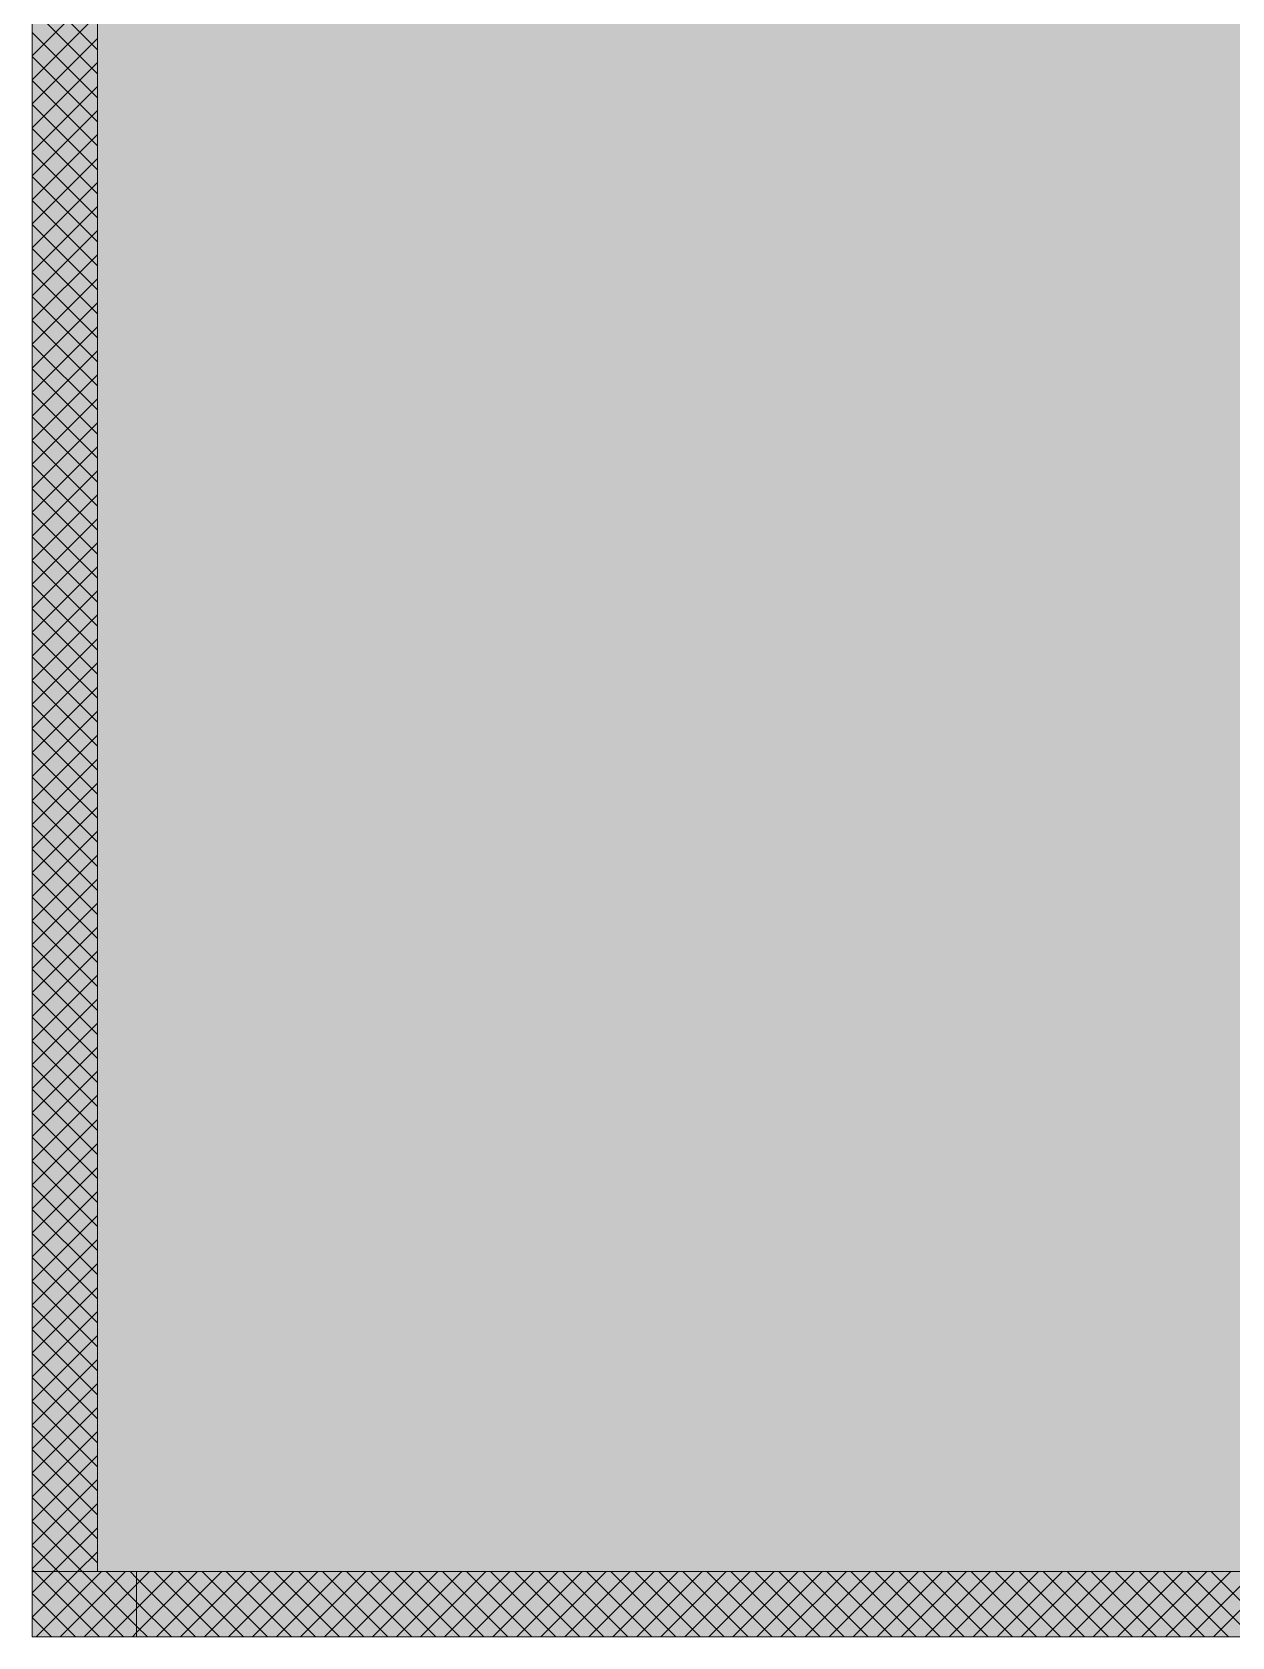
# Model space of a CAD drawing. Header units: metres. Extents: x 312 to 313.4, y 204 to 204.42.
# Drawn here: x 312.9091 to 312.9575, y 204.071 to 204.1356 of the extents above; entities that cross this region are included whole.
import ezdxf

# ---------------------------------------------------------------- set-up
doc = ezdxf.new("R2010")
doc.units = ezdxf.units.M
for name, color, linetype, true_color in [('PDF_2D Drafting - General', 7, 'Continuous', 0x999999), ('PDF_A - Muret', 7, 'Continuous', 0xaaaaaa), ('PDF_A - Shtyllat bodrum', 7, 'Continuous', 0x999999)]:
    doc.layers.add(name, color=color, linetype=linetype, true_color=true_color)

# ---------------------------------------------------------------- blocks, each defined once
blk = doc.blocks.new('bodrumi')
at = {"layer": 'PDF_2D Drafting - General', "true_color": 0xffffff, "transparency": 33554559}
blk.add_hatch(color=7, dxfattribs=at).paths.add_polyline_path([(0.003156999376074054, 0.2495060882568509), (0.003156999376074054, -0.04369808637829919), (-0.318948307376445, -0.04369808637829919), (-0.318948307376445, 0.2145893349541552), (-0.3188001144409327, 0.2167478379991508), (-0.3183581086900631, 0.2188659472995482), (-0.3176308059692587, 0.2209036351521831), (-0.3166315021938999, 0.2228228547838), (-0.3153795006646192, 0.2245874542236379), (-0.3138974959479697, 0.226164252895785), (-0.3122145022074392, 0.2275236445109101), (-0.3103614930046774, 0.2286402430216583), (-0.3083724994235695, 0.2294930548773948), (-0.3062864941067005, 0.2300659527248854), (-0.3041414807637466, 0.2303481706407524)])
at = {"layer": 'PDF_2D Drafting - General', "color": 8, "lineweight": 9, "true_color": 0x7f7f7f}
for points in [[(-0.318948307376445, 0.2145893349541552), (-0.318948307376445, -0.04369808637829919)], [(-0.318948307376445, -0.04369808637829919), (0.003156999376074054, -0.04369808637829919)]]:
    blk.add_lwpolyline(points, dxfattribs=at)
at = {"layer": 'PDF_A - Muret', "color": 8, "lineweight": 18, "true_color": 0x7f7f7f}
for points in [[(-0.318948307376445, 0.02524904022217811), (-0.318948307376445, -0.04106706695554863)], [(-0.3163165020412748, -0.04106706695554863), (-0.3163165020412748, 0.02524904022217811)], [(-0.2626324295891891, -0.04106706695554863), (-0.3147375071207534, -0.04106706695554863)], [(-0.3147375071207534, -0.04369808637829919), (-0.2626324295891891, -0.04369808637829919)]]:
    blk.add_lwpolyline(points, dxfattribs=at)
at = {"layer": 'PDF_A - Muret', "lineweight": 9}
for points in [[(-0.3163165020412748, 0.0202430150349926), (-0.318948307376445, 0.02287504645454419)], [(-0.318948307376445, 0.01999804721410214), (-0.3163165020412748, 0.022630057101793)], [(-0.3163165020412748, 0.01927599826390747), (-0.318948307376445, 0.02190701768662962)], [(-0.318948307376445, 0.01903105197484933), (-0.3163165020412748, 0.02166202833387842)], [(-0.3163165020412748, 0.01830801255968595), (-0.318948307376445, 0.02093903198243652)], [(-0.318948307376445, 0.01806302320693476), (-0.3163165020412748, 0.02069505462648635)], [(-0.3163165020412748, 0.01734002685549285), (-0.318948307376445, 0.01997201521132297)], [(-0.318948307376445, 0.01709604949951427), (-0.3163165020412748, 0.01972702585857178)], [(-0.3163165020412748, 0.0163730100843793), (-0.318948307376445, 0.01900402950712987)], [(-0.318948307376445, 0.01612804226346043), (-0.3163165020412748, 0.01876000908745823)], [(-0.3163165020412748, 0.01540502438015778), (-0.318948307376445, 0.01803701273601632)], [(-0.318948307376445, 0.01516003502740659), (-0.3163165020412748, 0.01779202338326513)], [(-0.3163165020412748, 0.01443701714410395), (-0.318948307376445, 0.0170690270317948)], [(-0.318948307376445, 0.01419301825629304), (-0.3163165020412748, 0.01682403767904361)], [(-0.3163165020412748, 0.01347002190485114), (-0.318948307376445, 0.01610104132760171)], [(-0.318948307376445, 0.01322503255209995), (-0.3163165020412748, 0.01585702090793006)], [(-0.3163165020412748, 0.0125020146687973), (-0.318948307376445, 0.01513402455648816)], [(-0.318948307376445, 0.01225700378418537), (-0.3163165020412748, 0.01488903520373697)], [(-0.3163165020412748, 0.01153501942954449), (-0.318948307376445, 0.01416601732043432)], [(-0.318948307376445, 0.0112900300767933), (-0.3163165020412748, 0.01392104949951545)], [(-0.3163165020412748, 0.01056701219349065), (-0.318948307376445, 0.01319900054932077)], [(-0.318948307376445, 0.01032202284071104), (-0.3163165020412748, 0.01295403272843032)], [(-0.3163165020412748, 0.009599026489269136), (-0.318948307376445, 0.01223101484512767)], [(-0.318948307376445, 0.009355027601458232), (-0.3163165020412748, 0.01198602549234806)], [(-0.3163165020412748, 0.008632009718155587), (-0.318948307376445, 0.0112629860772131)], [(-0.318948307376445, 0.008387020365404396), (-0.3163165020412748, 0.01101903025309525)], [(-0.3163165020412748, 0.007664024013962489), (-0.318948307376445, 0.01029601236979261)], [(-0.318948307376445, 0.007419034661211299), (-0.3163165020412748, 0.01005104454890215)], [(-0.3163165020412748, 0.006695995246047914), (-0.318948307376445, 0.00932802666559951)], [(-0.318948307376445, 0.00645201789009775), (-0.3163165020412748, 0.009083037312848319)], [(-0.3163165020412748, 0.005728978474934365), (-0.318948307376445, 0.008359997897684934)], [(-0.318948307376445, 0.005484032185876231), (-0.3163165020412748, 0.00811602054173477)], [(-0.3163165020412748, 0.004760992770741268), (-0.318948307376445, 0.007393024190264441)], [(-0.318948307376445, 0.004517015414791103), (-0.3163165020412748, 0.007148034837513251)], [(-0.3163165020412748, 0.003794019063320775), (-0.318948307376445, 0.006425038486071344)], [(-0.318948307376445, 0.003549029710569584), (-0.3163165020412748, 0.006180006069627098)], [(-0.3163165020412748, 0.002825990295434622), (-0.318948307376445, 0.005458021714957795)], [(-0.318948307376445, 0.002581044006348066), (-0.3163165020412748, 0.005212989298513548)], [(-0.3163165020412748, 0.001858004591213103), (-0.318948307376445, 0.004490036010764697)], [(-0.318948307376445, 0.001614027235262938), (-0.3163165020412748, 0.004245003594292029)], [(-0.3163165020412748, 0.0008910308837926095), (-0.318948307376445, 0.003522007242850123)], [(-0.318948307376445, 0.0006459984673483632), (-0.3163165020412748, 0.003277986823206902)], [(-0.3163165020412748, -7.699788409354369e-05), (-0.318948307376445, 0.002555033535429629)], [(-0.318948307376445, -0.0003219872368731558), (-0.3163165020412748, 0.002310001118985383)], [(-0.3163165020412748, -0.001043993123374776), (-0.318948307376445, 0.001587004767543476)], [(-0.318948307376445, -0.001289004007958283), (-0.3163165020412748, 0.001341993882931547)], [(-0.3163165020412748, -0.002012000359428612), (-0.318948307376445, 0.0006190190633219572)], [(-0.318948307376445, -0.002257011244012119), (-0.3163165020412748, 0.0003749986436787367)], [(-0.3163165020412748, -0.002979986063621709), (-0.318948307376445, -0.0003479761759308531)], [(-0.318948307376445, -0.003224028015125668), (-0.3163165020412748, -0.0005930085923750994)], [(-0.3163165020412748, -0.003946981302874519), (-0.318948307376445, -0.001316004943845428)], [(-0.318948307376445, -0.004192013719347187), (-0.3163165020412748, -0.00156000383162791)], [(-0.3163165020412748, -0.004914988538956777), (-0.318948307376445, -0.002283021714930555)], [(-0.318948307376445, -0.005159999423540285), (-0.3163165020412748, -0.002528011067710167)], [(-0.3163165020412748, -0.005882995775010613), (-0.318948307376445, -0.003251007419152074)], [(-0.318948307376445, -0.006127016194653834), (-0.3163165020412748, -0.003495996771903265)], [(-0.3163165020412748, -0.006849969482402685), (-0.318948307376445, -0.004218993123373593)], [(-0.318948307376445, -0.007095001898846931), (-0.3163165020412748, -0.004463013543016814)], [(-0.3163165020412748, -0.007818019782149577), (-0.318948307376445, -0.005186009894458721)], [(-0.318948307376445, -0.008063030666761506), (-0.3163165020412748, -0.005430999247209911)], [(-0.3163165020412748, -0.008785015021430809), (-0.318948307376445, -0.006154017130512557)], [(-0.318948307376445, -0.009030004374181999), (-0.3163165020412748, -0.00639898495143143)], [(-0.3163165020412748, -0.009753022257484645), (-0.318948307376445, -0.007121012369793789)], [(-0.318948307376445, -0.009998033142068152), (-0.3163165020412748, -0.007366001722544979)], [(-0.3163165020412748, -0.01072100796167774), (-0.318948307376445, -0.008088998073986886)], [(-0.318948307376445, -0.01096500684948865), (-0.3163165020412748, -0.008334030490431132)], [(-0.3163165020412748, -0.01168802473279129), (-0.318948307376445, -0.009057005310040722)], [(-0.318948307376445, -0.01193303561740322), (-0.3163165020412748, -0.009301025729683943)], [(-0.3163165020412748, -0.01265601043701281), (-0.318948307376445, -0.01002402208115427)], [(-0.318948307376445, -0.01290102132159632), (-0.3163165020412748, -0.01026901143390546)], [(-0.3163165020412748, -0.01362403920489896), (-0.318948307376445, -0.01099200778537579)], [(-0.318948307376445, -0.01386801656084913), (-0.3163165020412748, -0.01123704020182004)], [(-0.3163165020412748, -0.01459101291231946), (-0.318948307376445, -0.01195999348956889)], [(-0.318948307376445, -0.01483602379693139), (-0.3163165020412748, -0.01220401390921211)], [(-0.3163165020412748, -0.01555899861651255), (-0.318948307376445, -0.01292701026068244)], [(-0.318948307376445, -0.0158030190361842), (-0.3163165020412748, -0.01317202114526594)], [(-0.3163165020412748, -0.0165260153876261), (-0.318948307376445, -0.01389499596487553)], [(-0.318948307376445, -0.01677104780407035), (-0.3163165020412748, -0.0141400283813482)], [(-0.3163165020412748, -0.01749404415554068), (-0.318948307376445, -0.01486201273598908)], [(-0.318948307376445, -0.01773903350829187), (-0.3163165020412748, -0.01510700208874027)], [(-0.3163165020412748, -0.01846202985973378), (-0.318948307376445, -0.0158299984402106)], [(-0.318948307376445, -0.01870600721571236), (-0.3163165020412748, -0.01607500932479411)], [(-0.3163165020412748, -0.01942900356715427), (-0.318948307376445, -0.01679804873995749)], [(-0.318948307376445, -0.01967403598359851), (-0.3163165020412748, -0.01704200456407534)], [(-0.3163165020412748, -0.02039703233506884), (-0.318948307376445, -0.0177650439792103)], [(-0.318948307376445, -0.02064202168782003), (-0.3163165020412748, -0.01800999026826844)], [(-0.3163165020412748, -0.02136404910615397), (-0.318948307376445, -0.01873305121526414)], [(-0.318948307376445, -0.0216089953952121), (-0.3163165020412748, -0.01897801903618301)], [(-0.3163165020412748, -0.02233203481037549), (-0.318948307376445, -0.01970103691948566)], [(-0.318948307376445, -0.02257702416312668), (-0.3163165020412748, -0.01994499274357509)], [(-0.3163165020412748, -0.02330004204642933), (-0.318948307376445, -0.02066805369057079)], [(-0.318948307376445, -0.02354404093424023), (-0.3163165020412748, -0.02091302151148966)], [(-0.3163165020412748, -0.02426705881754287), (-0.318948307376445, -0.02163603939479231)], [(-0.318948307376445, -0.02451202663843333), (-0.3163165020412748, -0.02187999521891015)], [(-0.3163165020412748, -0.02523504452173597), (-0.318948307376445, -0.02260303463404512)], [(-0.318948307376445, -0.02548001234265485), (-0.3163165020412748, -0.02284802398679631)], [(-0.3163165020412748, -0.02620303022595749), (-0.318948307376445, -0.02357104187009895)], [(-0.318948307376445, -0.02644702911376839), (-0.3163165020412748, -0.02381603122285014)], [(-0.3163165020412748, -0.02717004699707104), (-0.318948307376445, -0.02453902757432047)], [(-0.318948307376445, -0.02741501481796149), (-0.3163165020412748, -0.02478304799396369)], [(-0.3163165020412748, -0.02813807576495719), (-0.318948307376445, -0.02550602281357328)], [(-0.318948307376445, -0.02838302205401533), (-0.3163165020412748, -0.02575103369818521)], [(-0.3163165020412748, -0.02910502794051695), (-0.318948307376445, -0.02647403004962712)], [(-0.318948307376445, -0.02935001729329656), (-0.3163165020412748, -0.02671901940237831)], [(-0.3163165020412748, -0.03007303517657078), (-0.318948307376445, -0.02744104682074067)], [(-0.318948307376445, -0.03031806759304345), (-0.3163165020412748, -0.02768603617349186)], [(-0.3163165020412748, -0.03104106394448536), (-0.318948307376445, -0.02840901099310145)], [(-0.318948307376445, -0.03128504130043552), (-0.3163165020412748, -0.02865406494140643)], [(-0.3163165020412748, -0.03200803765190585), (-0.318948307376445, -0.02937701822915528)], [(-0.318948307376445, -0.0322530700683501), (-0.3163165020412748, -0.0296210386487985)], [(-0.3163165020412748, -0.03297602335609895), (-0.318948307376445, -0.03034403500026883)], [(-0.318948307376445, -0.03322105577257162), (-0.3163165020412748, -0.03058902435302002)], [(-0.3163165020412748, -0.03394405212401352), (-0.318948307376445, -0.03131206376815499)], [(-0.318948307376445, -0.03418807254365674), (-0.3163165020412748, -0.03155705312090618)], [(-0.3163165020412748, -0.03491102583143402), (-0.318948307376445, -0.0322800494723765)], [(-0.318948307376445, -0.03515605824787826), (-0.3163165020412748, -0.03252406989201972)], [(-0.3163165020412748, -0.03587901153562711), (-0.318948307376445, -0.03324704471162931)], [(-0.318948307376445, -0.03612307501896339), (-0.3163165020412748, -0.03349205559624124)], [(-0.3163165020412748, -0.03684602830674066), (-0.318948307376445, -0.03421505194768315)], [(-0.318948307376445, -0.03709106072318491), (-0.3163165020412748, -0.03446004130043434)], [(-0.3163165020412748, -0.03781407860648756), (-0.318948307376445, -0.03518204718693596)], [(-0.318948307376445, -0.03805904642740643), (-0.3163165020412748, -0.03542705807154789)], [(-0.3163165020412748, -0.03878206431070907), (-0.318948307376445, -0.03615003289115748)], [(-0.318948307376445, -0.03902606319849156), (-0.3163165020412748, -0.03639504377576941)], [(-0.3163165020412748, -0.03974903801810115), (-0.318948307376445, -0.03711806165907205)], [(-0.318948307376445, -0.03999407043454539), (-0.3163165020412748, -0.03736206054685454)], [(-0.3163165020412748, -0.04071706678601572), (-0.318948307376445, -0.03808503536646413)], [(-0.318948307376445, -0.04096205613876691), (-0.3163165020412748, -0.03833004625107606)], [(-0.3169345091077957, -0.04106706695554863), (-0.318948307376445, -0.0390530641343787)], [(-0.3180859999762902, -0.04106706695554863), (-0.3163165020412748, -0.03929809655082295)], [(-0.3179019995795329, -0.04106706695554863), (-0.318948307376445, -0.0400210498385718)], [(-0.3171183910793616, -0.04106706695554863), (-0.3163165020412748, -0.04026507025824344)], [(-0.3188696084764615, -0.04106706695554863), (-0.318948307376445, -0.04098806660968535)], [(-0.3147375071207534, -0.04352408752438919), (-0.312280508083802, -0.04106706695554863)], [(-0.3147375071207534, -0.04255707075330406), (-0.3132475033230548, -0.04106706695554863)], [(-0.3147375071207534, -0.04158904198538949), (-0.3142155105591087, -0.04106706695554863)], [(-0.3123674967447982, -0.04369808637829919), (-0.3147375071207534, -0.04132805447048327)], [(-0.3113994895087444, -0.04369808637829919), (-0.3140314993964353, -0.04106706695554863)], [(-0.3139444999694661, -0.04369808637829919), (-0.3113125008477482, -0.04106706695554863)], [(-0.3104324942694916, -0.04369808637829919), (-0.3130634921603814, -0.04106706695554863)], [(-0.3129765034993852, -0.04369808637829919), (-0.3103454948425224, -0.04106706695554863)], [(-0.3094644870334378, -0.04369808637829919), (-0.3120964969211286, -0.04106706695554863)], [(-0.3120084962632745, -0.04369808637829919), (-0.3093774983723847, -0.04106706695554863)], [(-0.308497491794185, -0.04369808637829919), (-0.3111284896850748, -0.04106706695554863)], [(-0.3110415010240217, -0.04369808637829919), (-0.3084094911363309, -0.04106706695554863)], [(-0.3075294845581311, -0.04369808637829919), (-0.310161494445822, -0.04106706695554863)], [(-0.3100734937879679, -0.04369808637829919), (-0.3074424958970781, -0.04106706695554863)], [(-0.3065614880879934, -0.04369808637829919), (-0.3091934979756843, -0.04106706695554863)], [(-0.3091064877827989, -0.04369808637829919), (-0.3064744886610242, -0.04106706695554863)], [(-0.3055944820828245, -0.04369808637829919), (-0.3082254907396305, -0.04106706695554863)], [(-0.3081384805467451, -0.04369808637829919), (-0.3055064814249704, -0.04106706695554863)], [(-0.3046264748467706, -0.04369808637829919), (-0.3072584847344615, -0.04106706695554863)], [(-0.3071704840766074, -0.04369808637829919), (-0.3045394861857176, -0.04106706695554863)], [(-0.303658478376633, -0.04369808637829919), (-0.3062904882643238, -0.04106706695554863)], [(-0.3062034888373546, -0.04369808637829919), (-0.3035714897155799, -0.04106706695554863)], [(-0.3026914831373801, -0.04369808637829919), (-0.3053224917941861, -0.04106706695554863)], [(-0.3052354923672169, -0.04369808637829919), (-0.3026044837104109, -0.04106706695554863)], [(-0.3017234866672425, -0.04369808637829919), (-0.3043554857890172, -0.04106706695554863)], [(-0.304268486362048, -0.04369808637829919), (-0.3016364764743571, -0.04106706695554863)], [(-0.3007564806620167, -0.04369808637829919), (-0.3033874785529633, -0.04106706695554863)], [(-0.3033004898919103, -0.04369808637829919), (-0.3006684692383033, -0.04106706695554863)], [(-0.2997884734259628, -0.04369808637829919), (-0.3024204833136537, -0.04106706695554863)], [(-0.3023324826558564, -0.04369808637829919), (-0.2997014847649666, -0.04106706695554863)], [(-0.2988204769558251, -0.04369808637829919), (-0.301452486843516, -0.04106706695554863)], [(-0.3013654766506875, -0.04369808637829919), (-0.2987334775289128, -0.04106706695554863)], [(-0.2978534817165723, -0.04369808637829919), (-0.3004844796074622, -0.04106706695554863)], [(-0.3003974801805498, -0.04369808637829919), (-0.2977654810587751, -0.04106706695554863)], [(-0.2968854744805185, -0.04369808637829919), (-0.2995174736022932, -0.04106706695554863)], [(-0.299429472944496, -0.04369808637829919), (-0.2967984750536061, -0.04106706695554863)], [(-0.2959184684753495, -0.04369808637829919), (-0.2985494771321555, -0.04106706695554863)], [(-0.2984624777052431, -0.04369808637829919), (-0.2958304785834684, -0.04106706695554863)], [(-0.2949504720052119, -0.04369808637829919), (-0.2975814806620178, -0.04106706695554863)], [(-0.2974944704691893, -0.04369808637829919), (-0.2948634725782995, -0.04106706695554863)], [(-0.2939824755350742, -0.04369808637829919), (-0.2966144746568489, -0.04106706695554863)], [(-0.2965274644639635, -0.04369808637829919), (-0.2938954653421888, -0.04106706695554863)], [(-0.2930154695299052, -0.04369808637829919), (-0.295646467420795, -0.04106706695554863)], [(-0.2955594679938258, -0.04369808637829919), (-0.292927468872108, -0.04106706695554863)], [(-0.2920474622938514, -0.04369808637829919), (-0.2946794721815422, -0.04106706695554863)], [(-0.294591471523745, -0.04369808637829919), (-0.2919604628668822, -0.04106706695554863)], [(-0.2910794658237137, -0.04369808637829919), (-0.2937114757114045, -0.04106706695554863)], [(-0.2936244655185192, -0.04369808637829919), (-0.2909924663967445, -0.04106706695554863)], [(-0.2901124598185447, -0.04369808637829919), (-0.2927434684753507, -0.04106706695554863)], [(-0.2926564690483815, -0.04369808637829919), (-0.2900254603915755, -0.04106706695554863)], [(-0.289144463348407, -0.04369808637829919), (-0.2917764732360979, -0.04106706695554863)], [(-0.2916884618123277, -0.04369808637829919), (-0.2890574531555217, -0.04106706695554863)], [(-0.2881774681091542, -0.04369808637829919), (-0.2908084660000441, -0.04106706695554863)], [(-0.2907214665730748, -0.04369808637829919), (-0.2880894459194678, -0.04106706695554863)], [(-0.2872094608731004, -0.04369808637829919), (-0.2898414707607913, -0.04106706695554863)], [(-0.2897534701029372, -0.04369808637829919), (-0.287122450680215, -0.04106706695554863)], [(-0.2862414536370466, -0.04369808637829919), (-0.2888734527588213, -0.04106706695554863)], [(-0.288786453331852, -0.04369808637829919), (-0.2861544542100773, -0.04106706695554863)], [(-0.2852744583977938, -0.04369808637829919), (-0.2879054455227674, -0.04106706695554863)], [(-0.2878184568617144, -0.04369808637829919), (-0.2851864577399397, -0.04106706695554863)], [(-0.2843064403957669, -0.04369808637829919), (-0.2869384610494308, -0.04106706695554863)], [(-0.2868504496256605, -0.04369808637829919), (-0.2842194517347707, -0.04106706695554863)], [(-0.2833384546916022, -0.04369808637829919), (-0.2859704645792931, -0.04106706695554863)], [(-0.2858834543864077, -0.04369808637829919), (-0.2832514444987169, -0.04106706695554863)], [(-0.2823714379204603, -0.04369808637829919), (-0.2850024573432393, -0.04106706695554863)], [(-0.2849154471503539, -0.04369808637829919), (-0.2822844492594641, -0.04106706695554863)], [(-0.2814034414503226, -0.04369808637829919), (-0.2840354621039864, -0.04106706695554863)], [(-0.2839484519111011, -0.04369808637829919), (-0.2813164420234102, -0.04106706695554863)], [(-0.2804364569769859, -0.04369808637829919), (-0.2830674548678758, -0.04106706695554863)], [(-0.2829804662068796, -0.04369808637829919), (-0.2803484455532725, -0.04106706695554863)], [(-0.2794684497409321, -0.04369808637829919), (-0.2821004380967906, -0.04106706695554863)], [(-0.2820124589708257, -0.04369808637829919), (-0.2793814503140197, -0.04106706695554863)], [(-0.2785004425048783, -0.04369808637829919), (-0.2811324523925691, -0.04106706695554863)], [(-0.2810454529656568, -0.04369808637829919), (-0.2784134430779659, -0.04106706695554863)], [(-0.2775334472656255, -0.04369808637829919), (-0.2801644559224314, -0.04106706695554863)], [(-0.2800774457296029, -0.04369808637829919), (-0.2774454358419121, -0.04106706695554863)], [(-0.2765654507954878, -0.04369808637829919), (-0.2791974391513463, -0.04106706695554863)], [(-0.2791094384935491, -0.04369808637829919), (-0.2764784513685754, -0.04106706695554863)], [(-0.2755974327935178, -0.04369808637829919), (-0.2782294534471248, -0.04106706695554863)], [(-0.2781424432542963, -0.04369808637829919), (-0.2755104548984377, -0.04106706695554863)], [(-0.2746304483201811, -0.04369808637829919), (-0.277261446211071, -0.04106706695554863)], [(-0.2771744360181856, -0.04369808637829919), (-0.2745434381272958, -0.04106706695554863)], [(-0.2736624410841273, -0.04369808637829919), (-0.2762944294399858, -0.04106706695554863)], [(-0.2762074407789328, -0.04369808637829919), (-0.2735754416571581, -0.04106706695554863)], [(-0.2726954350789583, -0.04369808637829919), (-0.2753264329698482, -0.04106706695554863)], [(-0.2752394443087951, -0.04369808637829919), (-0.2726074344211042, -0.04106706695554863)], [(-0.2717274386088206, -0.04369808637829919), (-0.2743594377305953, -0.04106706695554863)], [(-0.2742714370727413, -0.04369808637829919), (-0.2716404391818514, -0.04106706695554863)], [(-0.270759442138683, -0.04369808637829919), (-0.2733914304945415, -0.04106706695554863)], [(-0.2733044203016561, -0.04369808637829919), (-0.2706724319457976, -0.04106706695554863)], [(-0.2697924253675978, -0.04369808637829919), (-0.2724234232584877, -0.04106706695554863)], [(-0.2723364345974346, -0.04369808637829919), (-0.2697044247097438, -0.04106706695554863)], [(-0.268824418131544, -0.04369808637829919), (-0.2714564280192349, -0.04106706695554863)], [(-0.2713684273613808, -0.04369808637829919), (-0.268737429470491, -0.04106706695554863)], [(-0.3133355039808521, -0.04369808637829919), (-0.3147375071207534, -0.04229608323836942)], [(-0.3143024992201049, -0.04369808637829919), (-0.3147375071207534, -0.04326310000948297)]]:
    blk.add_lwpolyline(points, dxfattribs=at)
at = {"layer": 'PDF_A - Muret', "color": 254, "true_color": 0xcccccc, "transparency": 33554559}
for points in [[(-0.318948307376445, -0.04106706695554863), (-0.318948307376445, 0.02524904022217811), (-0.3163165020412748, -0.04106706695554863), (-0.3163165020412748, 0.02524904022217811)], [(-0.3147375071207534, -0.04106706695554863), (-0.2626324295891891, -0.04106706695554863), (-0.3147375071207534, -0.04369808637829919), (-0.2626324295891891, -0.04369808637829919)]]:
    blk.add_solid(points, dxfattribs=at)
at = {"layer": 'PDF_A - Shtyllat bodrum', "lineweight": 5}
for points in [[(-0.318948307376445, -0.04289705861407356), (-0.3171183910793616, -0.04106706695554863)], [(-0.318948307376445, -0.04192905137801972), (-0.3180859999762902, -0.04106706695554863)], [(-0.3162385029262964, -0.04369808637829919), (-0.3188696084764615, -0.04106706695554863)], [(-0.3187823183695855, -0.04369808637829919), (-0.3161505022684992, -0.04106706695554863)], [(-0.3152705064561587, -0.04369808637829919), (-0.3179019995795329, -0.04106706695554863)], [(-0.3178147094726569, -0.04369808637829919), (-0.3151835070292464, -0.04106706695554863)], [(-0.3147375071207534, -0.04326310000948297), (-0.3169345091077957, -0.04106706695554863)], [(-0.3147375071207534, -0.04229608323836942), (-0.3159665018717419, -0.04106706695554863)], [(-0.3147375071207534, -0.04132805447048327), (-0.3149994958665729, -0.04106706695554863)], [(-0.3172056058248245, -0.04369808637829919), (-0.318948307376445, -0.04195605231390687)], [(-0.3168475096808834, -0.04369808637829919), (-0.3147375071207534, -0.04158904198538949)], [(-0.3158795024448295, -0.04369808637829919), (-0.3147375071207534, -0.04255707075330406)], [(-0.3181733116149985, -0.04369808637829919), (-0.318948307376445, -0.04292306908499199)], [(-0.3149115059746919, -0.04369808637829919), (-0.3147375071207534, -0.04352408752438919)]]:
    blk.add_lwpolyline(points, dxfattribs=at)
at = {"layer": 'PDF_A - Shtyllat bodrum', "color": 8, "lineweight": 18, "true_color": 0x7f7f7f}
for points in [[(-0.3147375071207534, -0.04106706695554863), (-0.318948307376445, -0.04106706695554863)], [(-0.318948307376445, -0.04106706695554863), (-0.318948307376445, -0.04369808637829919)], [(-0.3147375071207534, -0.04369808637829919), (-0.3147375071207534, -0.04106706695554863)], [(-0.318948307376445, -0.04369808637829919), (-0.3147375071207534, -0.04369808637829919)]]:
    blk.add_lwpolyline(points, dxfattribs=at)
at = {"layer": 'PDF_A - Shtyllat bodrum', "color": 253, "true_color": 0xaaaaaa, "transparency": 33554559}
blk.add_solid([(-0.318948307376445, -0.04369808637829919), (-0.318948307376445, -0.04106706695554863), (-0.3147375071207534, -0.04369808637829919), (-0.3147375071207534, -0.04106706695554863)], dxfattribs=at)

msp = doc.modelspace()

# ---------------------------------------------------------------- block references
msp.add_blockref('bodrumi', (313.2280981706735, 204.1146672935803))

doc.saveas('drawing.dxf')
